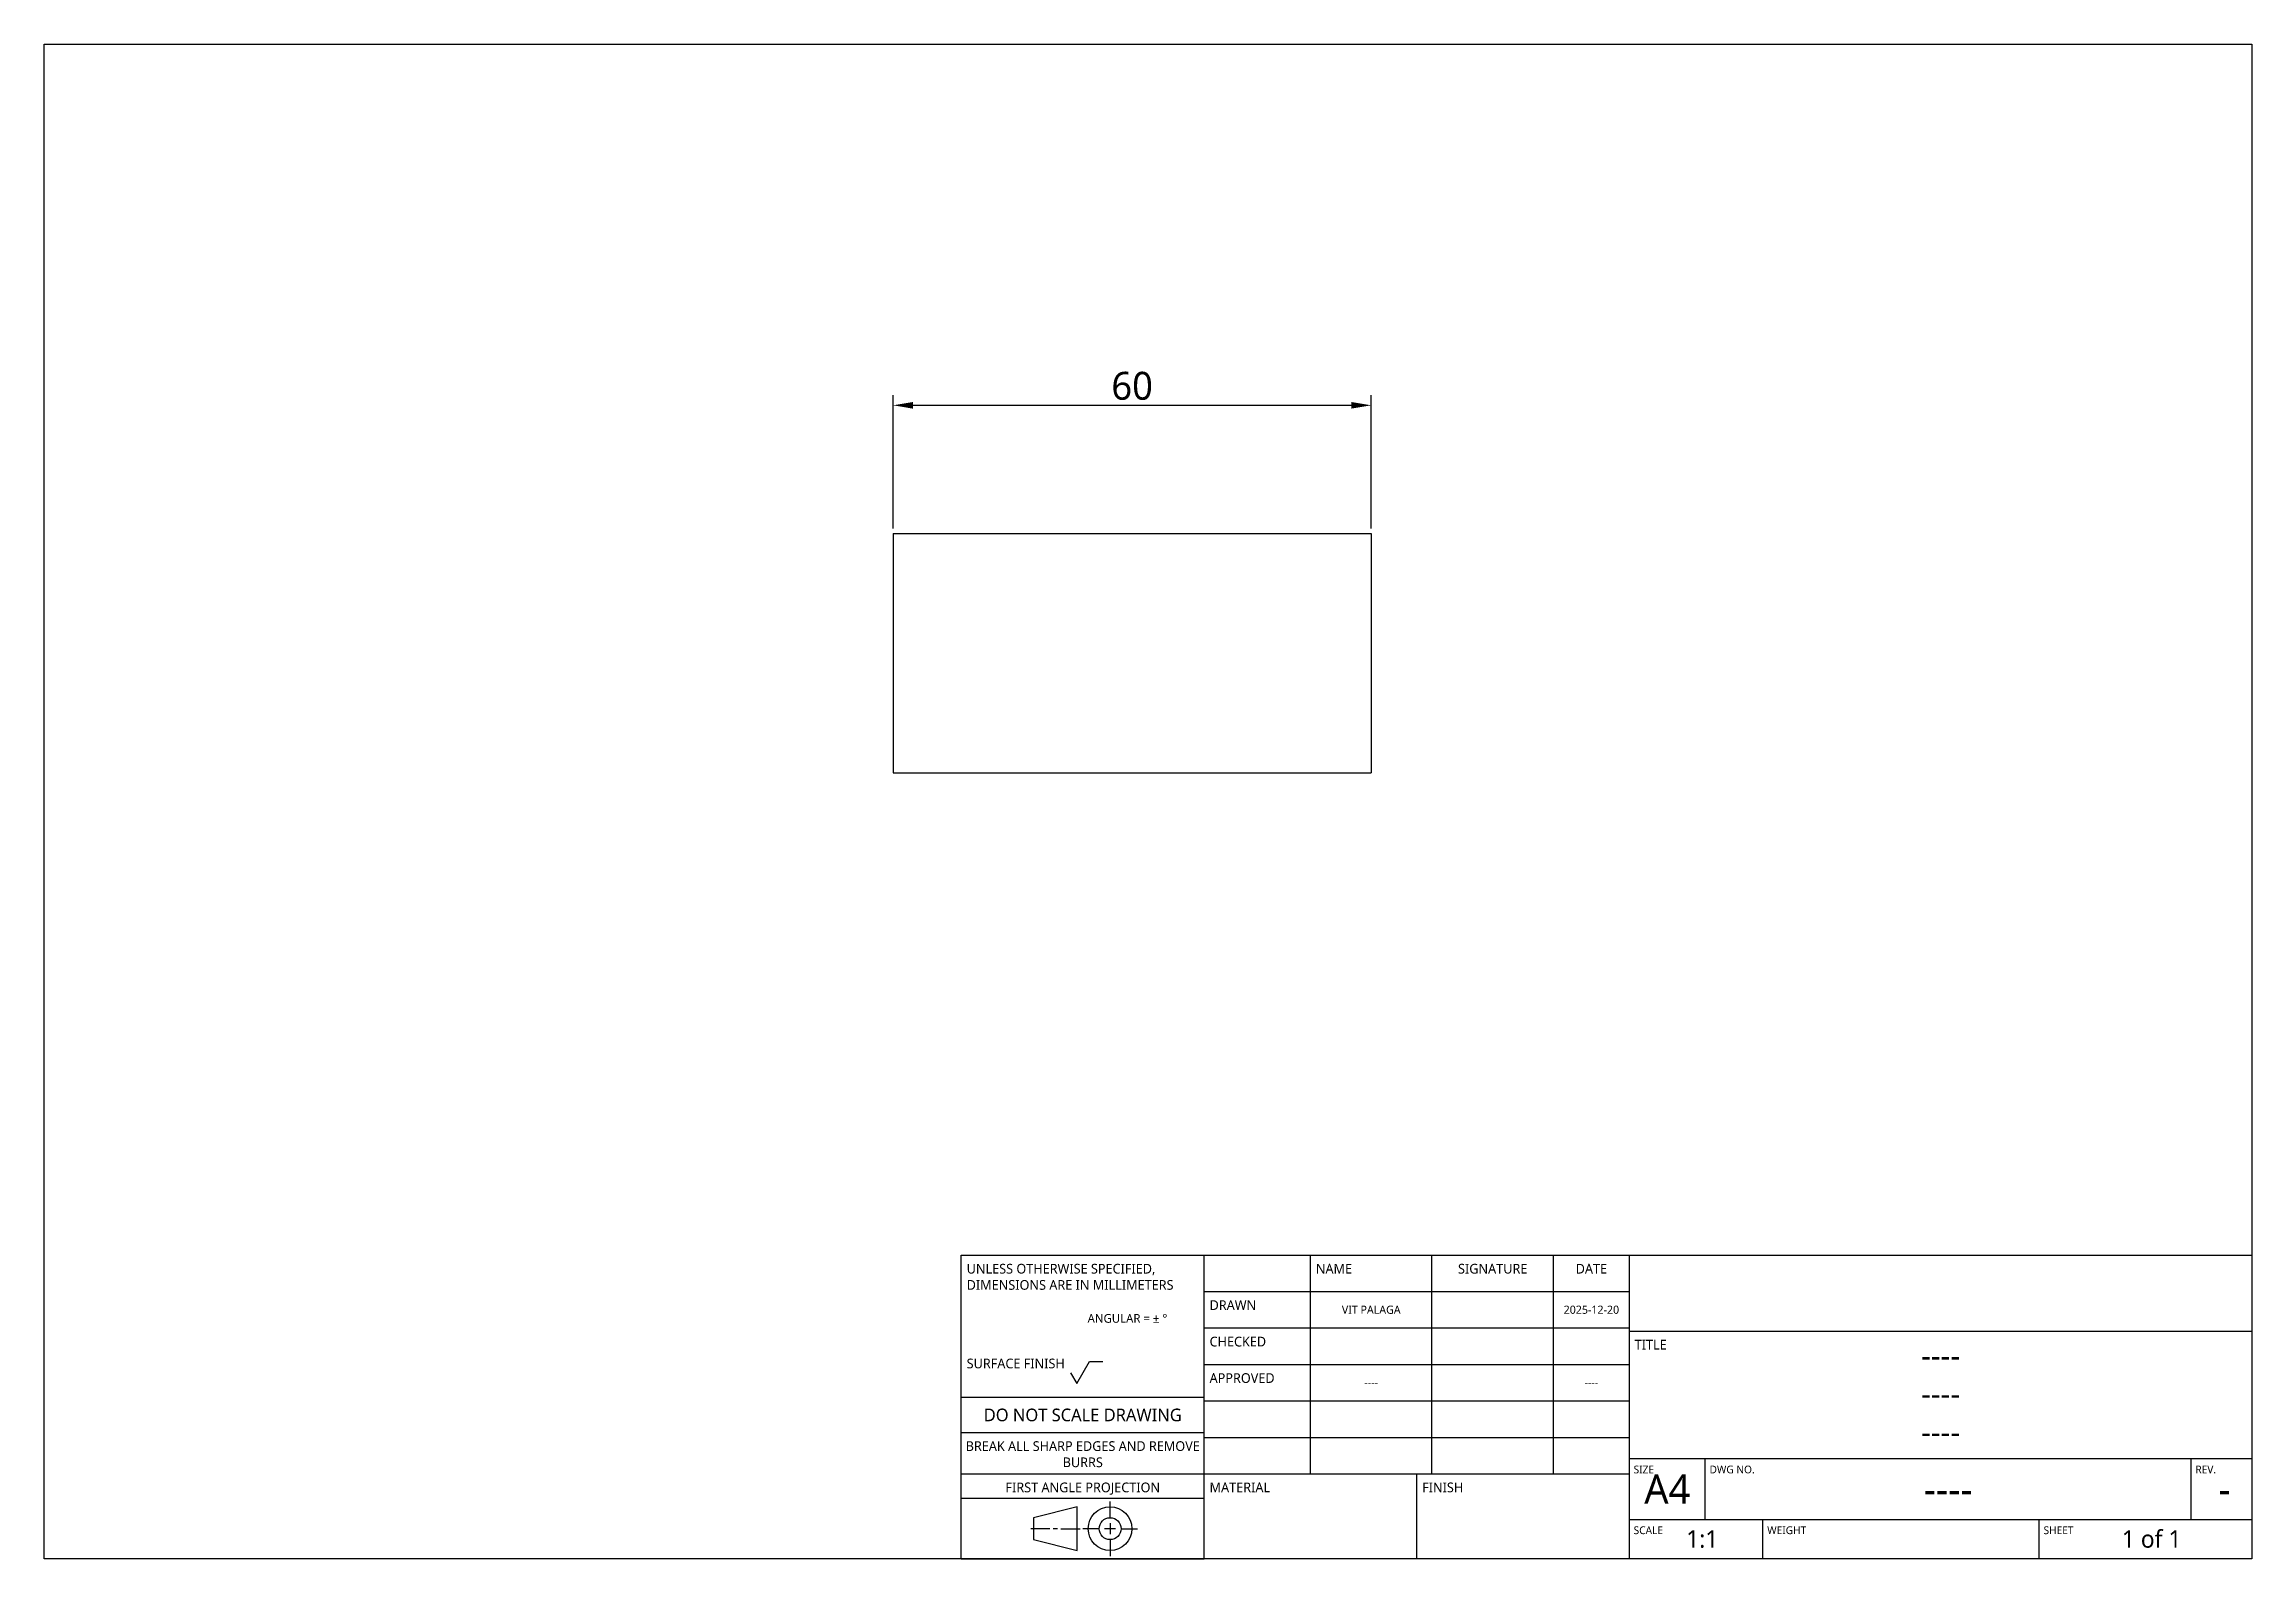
# Model space of a CAD drawing. Extents: x 20 to 297, y 10 to 200.
import ezdxf

# ---------------------------------------------------------------- set-up
doc = ezdxf.new("R2010")
doc.units = 0
doc.header["$LTSCALE"] = 12.7
doc.header["$MEASUREMENT"] = 0
doc.header["$PDMODE"] = 33
doc.header["$PDSIZE"] = 1
doc.layers.get('DEFPOINTS').update_dxf_attribs({"linetype": 'CONTINUOUS'})
for name, color, linetype in [('ANNOTATION_TEXT', 7, 'CONTINUOUS'), ('BORDER_FRAME', 7, 'CONTINUOUS'), ('MODELSKETCH_VISIBLE', 7, 'CONTINUOUS'), ('TITLE_BLOCK', 7, 'CONTINUOUS')]:
    doc.layers.add(name, color=color, linetype=linetype)
doc.styles.add('ONSHAPE-STANDARD', font='NotoSans-Regular.ttf')
doc.styles.add('ONSHAPE-STANDARD-DIMENSION', font='')
doc.styles.add('ONSHAPE-STANDARD-FIELDS', font='')
doc.styles.get('ONSHAPE-STANDARD-DIMENSION').set_extended_font_data('Noto Sans')
doc.styles.get('ONSHAPE-STANDARD-FIELDS').set_extended_font_data('Noto Sans')
doc.dimstyles.new('ONSHAPE-ISO-25$0', dxfattribs={"dimtxt": 3.5, "dimasz": 2.5, "dimexe": 1.25, "dimexo": 0.625, "dimtad": 1, "dimtxsty": 'ONSHAPE-STANDARD-DIMENSION', "dimcen": 2.5, "dimclrd": 7, "dimclre": 7, "dimclrt": 7, "dimadec": 1, "dimazin": 3, "dimtfac": 1, "dimtmove": 0, "dimatfit": 3})

# ---------------------------------------------------------------- blocks, each defined once
blk = doc.blocks.new('*D1')
at = {"layer": 'ANNOTATION_TEXT', "color": 7}
for p, q in [((126.51, 139.24), (126.51, 155.95)), ((186.51, 139.24), (186.51, 155.95)), ((129.01, 154.7), (184.01, 154.7))]:
    blk.add_line(p, q, dxfattribs=at)
for points in [[(129.01, 155.11), (129.01, 154.28), (126.51, 154.7)], [(184.01, 154.28), (184.01, 155.11), (186.51, 154.7)]]:
    blk.add_solid(points, dxfattribs=at)
at = {"layer": 'DEFPOINTS', "color": 0}
for p in [(186.51, 154.7), (186.51, 154.7), (126.51, 138.61), (186.51, 138.61)]:
    blk.add_point(p, dxfattribs=at)
at = {"layer": 'ANNOTATION_TEXT', "color": 7, "insert": (156.51, 157.12), "char_height": 3.5, "attachment_point": 5, "style": 'ONSHAPE-STANDARD-DIMENSION'}
blk.add_mtext('60', dxfattribs=at)

msp = doc.modelspace()

# ---------------------------------------------------------------- linework, layer by layer
at = {"layer": 'BORDER_FRAME'}
for p, q in [((20, 10), (20, 200)), ((20, 200), (297, 200)), ((297, 200), (297, 10)), ((297, 10), (20, 10))]:
    msp.add_line(p, q, dxfattribs=at)
at = {"layer": 'MODELSKETCH_VISIBLE'}
for p, q in [((126.509, 138.612), (126.509, 108.612)), ((126.509, 138.612), (186.509, 138.612)), ((186.509, 138.612), (186.509, 108.612)), ((126.509, 108.612), (186.509, 108.612))]:
    msp.add_line(p, q, dxfattribs=at)
at = {"layer": 'TITLE_BLOCK'}
for p, q in [((135.075, 10), (135.075, 48.1)), ((135.075, 48.1), (165.555, 48.1)), ((165.555, 10), (165.555, 48.1)), ((165.555, 48.1), (218.895, 48.1)), ((178.89, 20.668), (178.89, 48.1)), ((194.13, 20.668), (194.13, 48.1)), ((209.37, 20.668), (209.37, 48.1)), ((218.895, 10), (218.895, 48.1)), ((218.895, 48.1), (297, 48.1)), ((165.555, 43.528), (218.895, 43.528)), ((165.555, 38.956), (218.895, 38.956)), ((218.895, 38.575), (297, 38.575)), ((148.791, 33.317), (149.553, 31.997)), ((149.553, 31.997), (151.153, 34.769)), ((151.153, 34.769), (152.83, 34.769)), ((165.555, 34.384), (218.895, 34.384)), ((135.075, 30.269), (165.555, 30.269)), ((165.555, 29.812), (218.895, 29.812)), ((135.075, 25.85), (165.555, 25.85)), ((165.555, 25.24), (218.895, 25.24)), ((218.895, 22.573), (297, 22.573)), ((228.42, 14.953), (228.42, 22.573)), ((289.38, 14.953), (289.38, 22.573)), ((135.075, 20.668), (165.555, 20.668)), ((165.555, 20.668), (218.895, 20.668)), ((192.225, 10), (192.225, 20.668)), ((135.075, 17.62), (165.555, 17.62)), ((153.744, 15.151), (153.744, 17.209)), ((149.629, 16.523), (144.143, 15.151)), ((144.143, 15.151), (144.143, 12.408)), ((149.629, 11.036), (149.629, 16.523)), ((153.744, 14.465), (153.744, 13.094)), ((218.895, 14.953), (297, 14.953)), ((235.659, 10), (235.659, 14.953)), ((270.33, 10), (270.33, 14.953)), ((146.2, 13.78), (143.8, 13.78)), ((144.143, 12.408), (149.629, 11.036)), ((147.16, 13.78), (146.612, 13.78)), ((147.572, 13.78), (149.972, 13.78)), ((152.372, 13.78), (150.315, 13.78)), ((154.43, 13.78), (153.058, 13.78)), ((153.744, 12.408), (153.744, 10.351)), ((155.116, 13.78), (157.173, 13.78)), ((135.075, 10), (165.555, 10))]:
    msp.add_line(p, q, dxfattribs=at)
for radius in [2.743, 1.372]:
    msp.add_circle((153.744, 13.78), radius, dxfattribs=at)

# ---------------------------------------------------------------- texts
for s, insert, char_height, width, attachment_point, style in [('UNLESS OTHERWISE SPECIFIED, DIMENSIONS ARE IN MILLIMETERS', (135.746, 47.003), 1.2192, 29.8704, 1, 'ONSHAPE-STANDARD'), ('NAME', (179.561, 47.003), 1.2192, 14.9352, 1, 'ONSHAPE-STANDARD'), ('SIGNATURE', (201.75, 47.003), 1.2192, 14.9352, 2, 'ONSHAPE-STANDARD'), ('DATE', (214.132, 47.003), 1.2192, 9.3345, 2, 'ONSHAPE-STANDARD'), ('DRAWN', (166.226, 42.431), 1.2192, 13.0683, 1, 'ONSHAPE-STANDARD'), ('VIT PALAGA', (186.51, 41.242), 1.0241, 15.24, 5, 'ONSHAPE-STANDARD-FIELDS'), ('2025-12-20', (214.132, 41.242), 1.0241, 9.525, 5, 'ONSHAPE-STANDARD-FIELDS'), ('^JANGULAR = ± °^J', (150.919, 42.54), 1.09728, 14.9352, 1, 'ONSHAPE-STANDARD'), ('CHECKED', (166.226, 37.859), 1.2192, 13.0683, 1, 'ONSHAPE-STANDARD'), ('TITLE', (219.566, 37.478), 1.2192, 9.3345, 1, 'ONSHAPE-STANDARD'), ('SURFACE FINISH', (135.746, 35.116), 1.2192, 14.9352, 1, 'ONSHAPE-STANDARD'), ('APPROVED', (166.226, 33.287), 1.2192, 13.0683, 1, 'ONSHAPE-STANDARD'), ('----', (257.947, 35.527), 2.9261, 70.485, 5, 'ONSHAPE-STANDARD-FIELDS'), ('----', (186.51, 32.098), 1.0241, 15.24, 5, 'ONSHAPE-STANDARD-FIELDS'), ('----', (214.132, 32.098), 1.0241, 9.525, 5, 'ONSHAPE-STANDARD-FIELDS'), ('----', (257.947, 30.726), 2.9261, 70.485, 5, 'ONSHAPE-STANDARD-FIELDS'), ('DO NOT SCALE DRAWING', (150.315, 28.843), 1.58496, 29.8704, 2, 'ONSHAPE-STANDARD'), ('----', (257.947, 25.926), 2.9261, 70.485, 5, 'ONSHAPE-STANDARD-FIELDS'), ('BREAK ALL SHARP EDGES AND REMOVE BURRS', (150.315, 24.752), 1.2192, 29.8704, 2, 'ONSHAPE-STANDARD'), ('FIRST ANGLE PROJECTION', (150.315, 19.571), 1.2192, 29.8704, 2, 'ONSHAPE-STANDARD'), ('MATERIAL', (166.226, 19.571), 1.2192, 26.1366, 1, 'ONSHAPE-STANDARD'), ('FINISH', (192.896, 19.571), 1.2192, 26.1366, 1, 'ONSHAPE-STANDARD'), ('SIZE', (219.431, 21.695), 0.9754, 9.3345, 1, 'ONSHAPE-STANDARD'), ('A4', (223.657, 18.763), 3.6576, 9.525, 5, 'ONSHAPE-STANDARD-FIELDS'), ('DWG NO.', (228.956, 21.695), 0.9754, 59.7408, 1, 'ONSHAPE-STANDARD'), ('REV.', (289.916, 21.695), 0.9754, 7.4676, 1, 'ONSHAPE-STANDARD'), ('----', (258.9, 18.763), 3.6576, 60.96, 5, 'ONSHAPE-STANDARD-FIELDS'), ('-', (293.571, 18.763), 3.658, 6.858, 5, 'ONSHAPE-STANDARD-FIELDS'), ('SCALE', (219.431, 14.075), 0.9754, 16.42872, 1, 'ONSHAPE-STANDARD'), ('WEIGHT', (236.195, 14.075), 0.9754, 33.97758, 1, 'ONSHAPE-STANDARD'), ('SHEET', (270.866, 14.075), 0.9754, 26.1366, 1, 'ONSHAPE-STANDARD'), ('1:1', (228.039, 12.476), 2.1946, 15.24, 5, 'ONSHAPE-STANDARD-FIELDS'), ('1 of 1', (284.427, 12.476), 2.1946, 25.146, 5, 'ONSHAPE-STANDARD-FIELDS')]:
    msp.add_mtext(s, dxfattribs=dict(at, insert=insert, char_height=char_height, width=width, attachment_point=attachment_point, style=style))

# ---------------------------------------------------------------- dimensions: what is measured, and where the dimension line sits
at = {"layer": 'ANNOTATION_TEXT'}
dim = msp.add_linear_dim(base=(186.509, 154.697), p1=(126.509, 138.612), p2=(186.509, 138.612), angle=0, dimstyle='ONSHAPE-ISO-25$0', override={"dimlfac": 1, "dimpost": ''}, dxfattribs=at)
dim.commit()
dim.dimension.update_dxf_attribs({"geometry": '*D1', "text_midpoint": (156.509, 154.697), "dimtype": 161})

doc.saveas('drawing.dxf')
